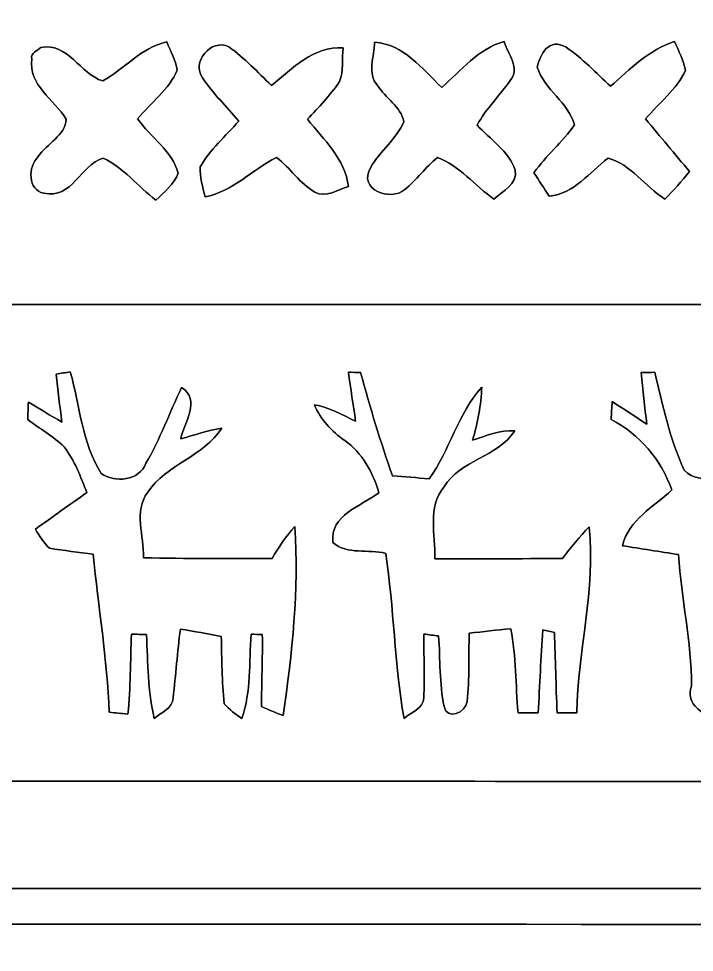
# Model space of a CAD drawing. Header units: centimetres. Extents: x -16.8 to 16.8, y -16.7 to 16.7.
# Drawn here: x 5.37 to 11.38, y 0.44 to 8.73 of the extents above; entities that cross this region are included whole.
import ezdxf

# ---------------------------------------------------------------- set-up
doc = ezdxf.new("R2010")
doc.units = ezdxf.units.CM
doc.header["$MEASUREMENT"] = 0
doc.layers.add('Layer 1', color=7, linetype='Continuous')

msp = doc.modelspace()

# ---------------------------------------------------------------- linework, layer by layer
at = {"layer": 'Layer 1', "color": 7}
for points, knots in [([(-16.77458, 16.66875), (-16.77458, 16.66875), (16.77458, 16.66875), (16.77458, 16.66875), (16.77458, 16.66875), (16.77458, 16.66875), (16.77458, -16.66875), (16.77458, -16.66875), (16.77458, -16.66875), (16.77458, -16.66875), (-16.77458, -16.66875), (-16.77458, -16.66875), (-16.77458, -16.66875), (-16.77458, -16.66875), (-16.77458, 16.66875), (-16.77458, 16.66875), (-16.77458, 16.66875), (-16.77458, 16.66875), (-16.77458, 16.66875), (-16.77458, 16.66875)], [0, 0, 0, 0, 0.1666667, 0.1666667, 0.1666667, 0.1666667, 0.3333333, 0.3333333, 0.3333333, 0.3333333, 0.5, 0.5, 0.5, 0.5, 0.6666667, 0.6666667, 0.6666667, 0.6666667, 1, 1, 1, 1]), ([(7.00652, 8.20596), (7.09683, 8.0645), (7.22171, 7.94985), (7.3279, 7.82038), (7.3279, 7.82038), (7.21113, 7.68809), (7.07284, 7.5692), (6.98571, 7.41398), (6.98571, 7.41398), (6.97865, 7.32331), (7.00969, 7.23582), (7.02804, 7.14798), (7.02804, 7.14798), (7.27639, 7.19596), (7.44679, 7.38999), (7.66339, 7.49829), (7.66339, 7.49829), (7.78616, 7.40657), (7.86836, 7.26722), (8.00382, 7.19102), (8.00382, 7.19102), (8.10189, 7.13528), (8.20773, 7.21501), (8.30333, 7.24006), (8.30333, 7.24006), (8.27123, 7.48877), (8.08496, 7.65422), (7.93785, 7.83696), (7.93785, 7.83696), (8.03839, 7.9442), (8.14211, 8.05004), (8.22396, 8.17316), (8.22396, 8.17316), (8.26135, 8.26664), (8.24406, 8.37318), (8.25571, 8.47196), (8.25571, 8.47196), (7.99147, 8.48466), (7.80697, 8.29275), (7.61824, 8.13788), (7.61824, 8.13788), (7.49653, 8.25641), (7.38011, 8.38165), (7.24076, 8.47937), (7.24076, 8.47937), (7.08131, 8.56439), (6.90386, 8.3379), (7.00652, 8.20596), (7.00652, 8.20596), (7.00652, 8.20596), (7.00652, 8.20596), (7.00652, 8.20596)], [0, 0, 0, 0, 0.0714286, 0.0714286, 0.0714286, 0.0714286, 0.1428571, 0.1428571, 0.1428571, 0.1428571, 0.2142857, 0.2142857, 0.2142857, 0.2142857, 0.2857143, 0.2857143, 0.2857143, 0.2857143, 0.3571429, 0.3571429, 0.3571429, 0.3571429, 0.4285714, 0.4285714, 0.4285714, 0.4285714, 0.5, 0.5, 0.5, 0.5, 0.5714286, 0.5714286, 0.5714286, 0.5714286, 0.6428571, 0.6428571, 0.6428571, 0.6428571, 0.7142857, 0.7142857, 0.7142857, 0.7142857, 0.7857143, 0.7857143, 0.7857143, 0.7857143, 0.8571429, 0.8571429, 0.8571429, 0.8571429, 1, 1, 1, 1]), ([(9.98079, 8.2998), (10.04323, 8.10119), (10.26125, 7.98301), (10.31169, 7.78686), (10.31169, 7.78686), (10.20692, 7.63376), (10.0584, 7.51593), (9.95151, 7.36318), (9.95151, 7.36318), (9.99596, 7.29403), (10.04041, 7.22454), (10.08521, 7.15504), (10.08521, 7.15504), (10.31487, 7.1755), (10.44081, 7.36882), (10.6105, 7.49088), (10.6105, 7.49088), (10.80946, 7.44079), (10.94176, 7.23935), (11.11356, 7.12893), (11.11356, 7.12893), (11.19223, 7.20513), (11.26561, 7.28698), (11.33404, 7.3727), (11.33404, 7.3727), (11.20457, 7.52969), (11.07264, 7.68385), (10.94317, 7.84013), (10.94317, 7.84013), (11.06099, 7.9823), (11.22221, 8.10154), (11.297, 8.2737), (11.297, 8.2737), (11.28219, 8.36366), (11.23668, 8.44444), (11.2014, 8.52734), (11.2014, 8.52734), (10.97456, 8.45502), (10.80523, 8.28393), (10.63237, 8.13012), (10.63237, 8.13012), (10.50431, 8.24936), (10.38331, 8.37777), (10.23867, 8.47654), (10.23867, 8.47654), (10.08521, 8.56862), (10.00478, 8.41163), (9.98079, 8.2998), (9.98079, 8.2998), (9.98079, 8.2998), (9.98079, 8.2998), (9.98079, 8.2998)], [0, 0, 0, 0, 0.0714286, 0.0714286, 0.0714286, 0.0714286, 0.1428571, 0.1428571, 0.1428571, 0.1428571, 0.2142857, 0.2142857, 0.2142857, 0.2142857, 0.2857143, 0.2857143, 0.2857143, 0.2857143, 0.3571429, 0.3571429, 0.3571429, 0.3571429, 0.4285714, 0.4285714, 0.4285714, 0.4285714, 0.5, 0.5, 0.5, 0.5, 0.5714286, 0.5714286, 0.5714286, 0.5714286, 0.6428571, 0.6428571, 0.6428571, 0.6428571, 0.7142857, 0.7142857, 0.7142857, 0.7142857, 0.7857143, 0.7857143, 0.7857143, 0.7857143, 0.8571429, 0.8571429, 0.8571429, 0.8571429, 1, 1, 1, 1]), ([(5.56966, 8.47513), (5.53932, 8.44762), (5.47546, 8.4261), (5.48816, 8.37565), (5.48816, 8.37565), (5.45677, 8.13894), (5.68678, 8.01264), (5.79543, 7.83943), (5.79543, 7.83943), (5.78767, 7.69302), (5.62116, 7.62071), (5.54637, 7.50535), (5.54637, 7.50535), (5.45218, 7.41751), (5.45324, 7.20407), (5.5947, 7.1822), (5.5947, 7.1822), (5.84764, 7.12329), (5.92314, 7.43232), (6.12105, 7.49194), (6.12105, 7.49194), (6.30132, 7.41257), (6.43326, 7.23829), (6.59201, 7.1187), (6.59201, 7.1187), (6.66538, 7.19102), (6.75217, 7.25911), (6.78956, 7.35859), (6.78956, 7.35859), (6.73735, 7.5565), (6.54191, 7.67891), (6.42867, 7.84119), (6.42867, 7.84119), (6.54614, 7.98301), (6.70701, 8.10189), (6.78145, 8.2737), (6.78145, 8.2737), (6.76663, 8.3626), (6.72218, 8.44268), (6.68761, 8.52487), (6.68761, 8.52487), (6.46007, 8.47478), (6.31084, 8.28181), (6.11858, 8.17845), (6.11858, 8.17845), (5.92032, 8.23807), (5.80813, 8.52346), (5.56966, 8.47513), (5.56966, 8.47513), (5.56966, 8.47513), (5.56966, 8.47513), (5.56966, 8.47513)], [0, 0, 0, 0, 0.0714286, 0.0714286, 0.0714286, 0.0714286, 0.1428571, 0.1428571, 0.1428571, 0.1428571, 0.2142857, 0.2142857, 0.2142857, 0.2142857, 0.2857143, 0.2857143, 0.2857143, 0.2857143, 0.3571429, 0.3571429, 0.3571429, 0.3571429, 0.4285714, 0.4285714, 0.4285714, 0.4285714, 0.5, 0.5, 0.5, 0.5, 0.5714286, 0.5714286, 0.5714286, 0.5714286, 0.6428571, 0.6428571, 0.6428571, 0.6428571, 0.7142857, 0.7142857, 0.7142857, 0.7142857, 0.7857143, 0.7857143, 0.7857143, 0.7857143, 0.8571429, 0.8571429, 0.8571429, 0.8571429, 1, 1, 1, 1]), ([(8.53511, 8.52241), (8.53264, 8.39646), (8.46667, 8.24442), (8.56086, 8.13823), (8.56086, 8.13823), (8.63106, 8.0264), (8.76829, 7.94808), (8.79581, 7.81579), (8.79581, 7.81579), (8.73054, 7.66339), (8.58344, 7.55544), (8.50053, 7.4108), (8.50053, 7.4108), (8.38059, 7.20866), (8.67869, 7.10636), (8.80322, 7.21289), (8.80322, 7.21289), (8.9087, 7.29862), (8.98737, 7.41327), (9.09461, 7.49759), (9.09461, 7.49759), (9.29005, 7.42491), (9.42693, 7.24641), (9.59626, 7.12823), (9.59626, 7.12823), (9.6714, 7.19878), (9.81004, 7.26193), (9.78464, 7.3854), (9.78464, 7.3854), (9.72749, 7.55615), (9.56134, 7.65845), (9.44633, 7.78651), (9.44633, 7.78651), (9.52606, 7.93115), (9.64565, 8.04686), (9.74055, 8.18092), (9.74055, 8.18092), (9.83121, 8.28816), (9.72044, 8.41975), (9.68551, 8.52699), (9.68551, 8.52699), (9.45233, 8.46384), (9.30734, 8.2677), (9.1313, 8.12024), (9.1313, 8.12024), (8.95597, 8.28604), (8.79863, 8.50053), (8.53511, 8.52241), (8.53511, 8.52241), (8.53511, 8.52241), (8.53511, 8.52241), (8.53511, 8.52241)], [0, 0, 0, 0, 0.0714286, 0.0714286, 0.0714286, 0.0714286, 0.1428571, 0.1428571, 0.1428571, 0.1428571, 0.2142857, 0.2142857, 0.2142857, 0.2142857, 0.2857143, 0.2857143, 0.2857143, 0.2857143, 0.3571429, 0.3571429, 0.3571429, 0.3571429, 0.4285714, 0.4285714, 0.4285714, 0.4285714, 0.5, 0.5, 0.5, 0.5, 0.5714286, 0.5714286, 0.5714286, 0.5714286, 0.6428571, 0.6428571, 0.6428571, 0.6428571, 0.7142857, 0.7142857, 0.7142857, 0.7142857, 0.7857143, 0.7857143, 0.7857143, 0.7857143, 0.8571429, 0.8571429, 0.8571429, 0.8571429, 1, 1, 1, 1]), ([(-15.99071, 6.17996), (-16.00235, 4.7752), (-16.00764, 3.37009), (-15.98718, 1.96568), (-15.98718, 1.96568), (-9.18245, 1.94769), (-2.37737, 1.96321), (4.42736, 1.95792), (4.42736, 1.95792), (8.376, 1.96532), (12.32464, 1.94275), (16.27293, 1.96921), (16.27293, 1.96921), (16.28457, 3.37397), (16.28951, 4.77908), (16.26941, 6.18349), (16.26941, 6.18349), (10.22879, 6.20148), (4.18818, 6.18596), (-1.85208, 6.19125), (-1.85208, 6.19125), (-6.56484, 6.18384), (-11.27795, 6.20642), (-15.99071, 6.17996), (-15.99071, 6.17996), (-15.99071, 6.17996), (-15.99071, 6.17996), (-15.99071, 6.17996)], [0, 0, 0, 0, 0.125, 0.125, 0.125, 0.125, 0.25, 0.25, 0.25, 0.25, 0.375, 0.375, 0.375, 0.375, 0.5, 0.5, 0.5, 0.5, 0.625, 0.625, 0.625, 0.625, 0.75, 0.75, 0.75, 0.75, 1, 1, 1, 1]), ([(5.70618, 5.57459), (5.74746, 5.58094), (5.78873, 5.58729), (5.83071, 5.59329), (5.83071, 5.59329), (5.91714, 5.29449), (5.93372, 4.9597), (6.10588, 4.6923), (6.10588, 4.6923), (6.22547, 4.60622), (6.44701, 4.62527), (6.50346, 4.78226), (6.50346, 4.78226), (6.62975, 4.9971), (6.71266, 5.2324), (6.82025, 5.45606), (6.82025, 5.45606), (6.99241, 5.34211), (6.84389, 5.14703), (6.81214, 4.99957), (6.81214, 4.99957), (6.93314, 5.03343), (7.05273, 5.0733), (7.17691, 5.09517), (7.17691, 5.09517), (7.01534, 4.83799), (6.68337, 4.77591), (6.51863, 4.52402), (6.51863, 4.52402), (6.39269, 4.35434), (6.48723, 4.13385), (6.48018, 3.9437), (6.48018, 3.9437), (6.86117, 3.93418), (7.24253, 3.93312), (7.62388, 3.937), (7.62388, 3.937), (7.68421, 4.03613), (7.74735, 4.13385), (7.82637, 4.21922), (7.82637, 4.21922), (7.86342, 3.6576), (7.80309, 3.09563), (7.7216, 2.54071), (7.7216, 2.54071), (7.65704, 2.56681), (7.59354, 2.59292), (7.53004, 2.62043), (7.53004, 2.62043), (7.53075, 2.83386), (7.54098, 3.04659), (7.5371, 3.26002), (7.5371, 3.26002), (7.5124, 3.26108), (7.46266, 3.26284), (7.43797, 3.2639), (7.43797, 3.2639), (7.41856, 3.01449), (7.43867, 2.75519), (7.35612, 2.5146), (7.35612, 2.5146), (7.30144, 2.55588), (7.24147, 2.59221), (7.19949, 2.64689), (7.19949, 2.64689), (7.17832, 2.84515), (7.17726, 3.04412), (7.17303, 3.24273), (7.17303, 3.24273), (7.05203, 3.26813), (6.92961, 3.28895), (6.80896, 3.30976), (6.80896, 3.30976), (6.78286, 3.10656), (6.76769, 2.9023), (6.74511, 2.6984), (6.74511, 2.6984), (6.74158, 2.60421), (6.63681, 2.56822), (6.57578, 2.51531), (6.57578, 2.51531), (6.5211, 2.75978), (6.51863, 3.01131), (6.50875, 3.26037), (6.50875, 3.26037), (6.46395, 3.26178), (6.41879, 3.26319), (6.37434, 3.2639), (6.37434, 3.2639), (6.36482, 3.02789), (6.36587, 2.79047), (6.3433, 2.55446), (6.3433, 2.55446), (6.28721, 2.55976), (6.23147, 2.56505), (6.17573, 2.57034), (6.17573, 2.57034), (6.16056, 3.04236), (6.07766, 3.50661), (6.03462, 3.97581), (6.03462, 3.97581), (5.90374, 3.98956), (5.77356, 4.0072), (5.6448, 4.02802), (5.6448, 4.02802), (5.59364, 4.07635), (5.55907, 4.13808), (5.52027, 4.19559), (5.52027, 4.19559), (5.67161, 4.30601), (5.82401, 4.41431), (5.97817, 4.5212), (5.97817, 4.5212), (5.92349, 4.66196), (5.86811, 4.80695), (5.77709, 4.92901), (5.77709, 4.92901), (5.67796, 5.02144), (5.55942, 5.09058), (5.45218, 5.17172), (5.45218, 5.17172), (5.45394, 5.22323), (5.45606, 5.27438), (5.45853, 5.32553), (5.45853, 5.32553), (5.55837, 5.26768), (5.65467, 5.20347), (5.75663, 5.14844), (5.75663, 5.14844), (5.73758, 5.29026), (5.71923, 5.43243), (5.70618, 5.57459)], [0, 0, 0, 0, 0.0294118, 0.0294118, 0.0294118, 0.0294118, 0.0588235, 0.0588235, 0.0588235, 0.0588235, 0.0882353, 0.0882353, 0.0882353, 0.0882353, 0.1176471, 0.1176471, 0.1176471, 0.1176471, 0.1470588, 0.1470588, 0.1470588, 0.1470588, 0.1764706, 0.1764706, 0.1764706, 0.1764706, 0.2058824, 0.2058824, 0.2058824, 0.2058824, 0.2352941, 0.2352941, 0.2352941, 0.2352941, 0.2647059, 0.2647059, 0.2647059, 0.2647059, 0.2941176, 0.2941176, 0.2941176, 0.2941176, 0.3235294, 0.3235294, 0.3235294, 0.3235294, 0.3529412, 0.3529412, 0.3529412, 0.3529412, 0.3823529, 0.3823529, 0.3823529, 0.3823529, 0.4117647, 0.4117647, 0.4117647, 0.4117647, 0.4411765, 0.4411765, 0.4411765, 0.4411765, 0.4705882, 0.4705882, 0.4705882, 0.4705882, 0.5, 0.5, 0.5, 0.5, 0.5294118, 0.5294118, 0.5294118, 0.5294118, 0.5588235, 0.5588235, 0.5588235, 0.5588235, 0.5882353, 0.5882353, 0.5882353, 0.5882353, 0.6176471, 0.6176471, 0.6176471, 0.6176471, 0.6470588, 0.6470588, 0.6470588, 0.6470588, 0.6764706, 0.6764706, 0.6764706, 0.6764706, 0.7058824, 0.7058824, 0.7058824, 0.7058824, 0.7352941, 0.7352941, 0.7352941, 0.7352941, 0.7647059, 0.7647059, 0.7647059, 0.7647059, 0.7941176, 0.7941176, 0.7941176, 0.7941176, 0.8235294, 0.8235294, 0.8235294, 0.8235294, 0.8529412, 0.8529412, 0.8529412, 0.8529412, 0.8823529, 0.8823529, 0.8823529, 0.8823529, 0.9117647, 0.9117647, 0.9117647, 0.9117647, 0.9411765, 0.9411765, 0.9411765, 0.9411765, 1, 1, 1, 1]), ([(8.30298, 5.59118), (8.33014, 5.59047), (8.38412, 5.58906), (8.41093, 5.58835), (8.41093, 5.58835), (8.49418, 5.27897), (8.58873, 4.97276), (8.69421, 4.67007), (8.69421, 4.67007), (8.80251, 4.6609), (8.91117, 4.65455), (9.01947, 4.64326), (9.01947, 4.64326), (9.20432, 4.89797), (9.27559, 5.22323), (9.4869, 5.45818), (9.4869, 5.45818), (9.48231, 5.29802), (9.45021, 5.14068), (9.40541, 4.98722), (9.40541, 4.98722), (9.52747, 5.02603), (9.64882, 5.08106), (9.78041, 5.07048), (9.78041, 5.07048), (9.62589, 4.83164), (9.29887, 4.81612), (9.15106, 4.57059), (9.15106, 4.57059), (9.00289, 4.39455), (9.07591, 4.14655), (9.07097, 3.93418), (9.07097, 3.93418), (9.4488, 3.93312), (9.82662, 3.93347), (10.2048, 3.937), (10.2048, 3.937), (10.27994, 4.03366), (10.35509, 4.13103), (10.44328, 4.2164), (10.44328, 4.2164), (10.50008, 3.66113), (10.34062, 3.11997), (10.33286, 2.56646), (10.33286, 2.56646), (10.27395, 2.56611), (10.21503, 2.56611), (10.15682, 2.56646), (10.15682, 2.56646), (10.14659, 2.80494), (10.14307, 3.04271), (10.13319, 3.28048), (10.13319, 3.28048), (10.10779, 3.28577), (10.05664, 3.29636), (10.03088, 3.30165), (10.03088, 3.30165), (10.01289, 3.05717), (10.00301, 2.81199), (9.9889, 2.56681), (9.9889, 2.56681), (9.92893, 2.56646), (9.86931, 2.56611), (9.81004, 2.56611), (9.81004, 2.56611), (9.78817, 2.81446), (9.79417, 3.06599), (9.74584, 3.31117), (9.74584, 3.31117), (9.61954, 3.30129), (9.50066, 3.28754), (9.37683, 3.27237), (9.37683, 3.27237), (9.36801, 3.07128), (9.38107, 2.86738), (9.35743, 2.66665), (9.35743, 2.66665), (9.34896, 2.56752), (9.1754, 2.4952), (9.15247, 2.62184), (9.15247, 2.62184), (9.11119, 2.82681), (9.11825, 3.03953), (9.10449, 3.24803), (9.10449, 3.24803), (9.06039, 3.25402), (9.017, 3.25967), (8.97361, 3.26496), (8.97361, 3.26496), (8.96973, 3.07622), (8.98419, 2.88749), (8.9722, 2.69875), (8.9722, 2.69875), (8.96937, 2.60244), (8.8586, 2.56963), (8.79651, 2.51636), (8.79651, 2.51636), (8.71149, 3.00073), (8.70656, 3.49497), (8.63459, 3.98145), (8.63459, 3.98145), (8.48289, 4.02343), (8.29098, 3.96522), (8.16469, 4.07952), (8.16469, 4.07952), (8.13717, 4.32329), (8.41657, 4.40161), (8.57391, 4.51979), (8.57391, 4.51979), (8.51994, 4.70006), (8.42645, 4.87362), (8.26982, 4.9851), (8.26982, 4.9851), (8.15375, 5.06589), (8.05568, 5.17031), (7.99959, 5.30154), (7.99959, 5.30154), (8.13153, 5.28003), (8.24759, 5.21229), (8.36648, 5.15549), (8.36648, 5.15549), (8.34425, 5.30049), (8.32238, 5.44583), (8.30298, 5.59118)], [0, 0, 0, 0, 0.03125, 0.03125, 0.03125, 0.03125, 0.0625, 0.0625, 0.0625, 0.0625, 0.09375, 0.09375, 0.09375, 0.09375, 0.125, 0.125, 0.125, 0.125, 0.15625, 0.15625, 0.15625, 0.15625, 0.1875, 0.1875, 0.1875, 0.1875, 0.21875, 0.21875, 0.21875, 0.21875, 0.25, 0.25, 0.25, 0.25, 0.28125, 0.28125, 0.28125, 0.28125, 0.3125, 0.3125, 0.3125, 0.3125, 0.34375, 0.34375, 0.34375, 0.34375, 0.375, 0.375, 0.375, 0.375, 0.40625, 0.40625, 0.40625, 0.40625, 0.4375, 0.4375, 0.4375, 0.4375, 0.46875, 0.46875, 0.46875, 0.46875, 0.5, 0.5, 0.5, 0.5, 0.53125, 0.53125, 0.53125, 0.53125, 0.5625, 0.5625, 0.5625, 0.5625, 0.59375, 0.59375, 0.59375, 0.59375, 0.625, 0.625, 0.625, 0.625, 0.65625, 0.65625, 0.65625, 0.65625, 0.6875, 0.6875, 0.6875, 0.6875, 0.71875, 0.71875, 0.71875, 0.71875, 0.75, 0.75, 0.75, 0.75, 0.78125, 0.78125, 0.78125, 0.78125, 0.8125, 0.8125, 0.8125, 0.8125, 0.84375, 0.84375, 0.84375, 0.84375, 0.875, 0.875, 0.875, 0.875, 0.90625, 0.90625, 0.90625, 0.90625, 0.9375, 0.9375, 0.9375, 0.9375, 1, 1, 1, 1]), ([(10.90507, 5.58694), (10.93505, 5.588), (10.99502, 5.58941), (11.02466, 5.59012), (11.02466, 5.59012), (11.09945, 5.29766), (11.15554, 4.9971), (11.28607, 4.72228), (11.28607, 4.72228), (11.35556, 4.63056), (11.49279, 4.65596), (11.59369, 4.62844), (11.59369, 4.62844), (11.71963, 4.79743), (11.82582, 4.98052), (11.89637, 5.17948), (11.89637, 5.17948), (11.93447, 5.29449), (12.01244, 5.39009), (12.11686, 5.45183), (12.11686, 5.45183), (12.10098, 5.29202), (12.05406, 5.13856), (12.00961, 4.9851), (12.00961, 4.9851), (12.12709, 5.02497), (12.24315, 5.06836), (12.3631, 5.10046), (12.3631, 5.10046), (12.29007, 4.8574), (11.99409, 4.84082), (11.84099, 4.6676), (11.84099, 4.6676), (11.60286, 4.49862), (11.67095, 4.18888), (11.67624, 3.93665), (11.67624, 3.93665), (12.01949, 3.93594), (12.36345, 3.91689), (12.70706, 3.9243), (12.70706, 3.9243), (12.87004, 3.92712), (12.92013, 4.11445), (13.00198, 4.22346), (13.00198, 4.22346), (13.05489, 3.71475), (12.9988, 3.20534), (12.95682, 2.6984), (12.95682, 2.6984), (12.94977, 2.60491), (12.84676, 2.56893), (12.78502, 2.51566), (12.78502, 2.51566), (12.72399, 2.78165), (12.76632, 3.06317), (12.67037, 3.3214), (12.67037, 3.3214), (12.64003, 3.11468), (12.62733, 2.90583), (12.60228, 2.69804), (12.60228, 2.69804), (12.59593, 2.60456), (12.49327, 2.56822), (12.43224, 2.51531), (12.43224, 2.51531), (12.37544, 2.78201), (12.37544, 3.05506), (12.34722, 3.32493), (12.34722, 3.32493), (12.22587, 3.29953), (12.09393, 3.31576), (11.98104, 3.2579), (11.98104, 3.2579), (11.94012, 3.06564), (11.96657, 2.86561), (11.94259, 2.67088), (11.94259, 2.67088), (11.93553, 2.58092), (11.82934, 2.56364), (11.76831, 2.52024), (11.76831, 2.52024), (11.74397, 2.76754), (11.73374, 3.0159), (11.72457, 3.26355), (11.72457, 3.26355), (11.67765, 3.26284), (11.63073, 3.26214), (11.58452, 3.26108), (11.58452, 3.26108), (11.56723, 3.01166), (11.60004, 2.75449), (11.51961, 2.51354), (11.51961, 2.51354), (11.43, 2.5848), (11.29418, 2.65289), (11.35204, 2.80388), (11.35204, 2.80388), (11.35062, 3.19652), (11.26137, 3.58069), (11.23738, 3.97122), (11.23738, 3.97122), (11.06981, 3.99803), (10.9033, 4.02167), (10.73714, 4.05024), (10.73714, 4.05024), (10.79394, 4.28096), (11.01549, 4.39491), (11.17741, 4.54484), (11.17741, 4.54484), (11.07969, 4.81542), (10.89307, 5.03626), (10.63766, 5.17208), (10.63766, 5.17208), (10.64013, 5.22464), (10.64331, 5.2772), (10.64683, 5.32941), (10.64683, 5.32941), (10.75161, 5.26662), (10.8518, 5.19642), (10.9534, 5.12868), (10.9534, 5.12868), (10.93823, 5.28179), (10.91706, 5.43384), (10.90507, 5.58694)], [0, 0, 0, 0, 0.03125, 0.03125, 0.03125, 0.03125, 0.0625, 0.0625, 0.0625, 0.0625, 0.09375, 0.09375, 0.09375, 0.09375, 0.125, 0.125, 0.125, 0.125, 0.15625, 0.15625, 0.15625, 0.15625, 0.1875, 0.1875, 0.1875, 0.1875, 0.21875, 0.21875, 0.21875, 0.21875, 0.25, 0.25, 0.25, 0.25, 0.28125, 0.28125, 0.28125, 0.28125, 0.3125, 0.3125, 0.3125, 0.3125, 0.34375, 0.34375, 0.34375, 0.34375, 0.375, 0.375, 0.375, 0.375, 0.40625, 0.40625, 0.40625, 0.40625, 0.4375, 0.4375, 0.4375, 0.4375, 0.46875, 0.46875, 0.46875, 0.46875, 0.5, 0.5, 0.5, 0.5, 0.53125, 0.53125, 0.53125, 0.53125, 0.5625, 0.5625, 0.5625, 0.5625, 0.59375, 0.59375, 0.59375, 0.59375, 0.625, 0.625, 0.625, 0.625, 0.65625, 0.65625, 0.65625, 0.65625, 0.6875, 0.6875, 0.6875, 0.6875, 0.71875, 0.71875, 0.71875, 0.71875, 0.75, 0.75, 0.75, 0.75, 0.78125, 0.78125, 0.78125, 0.78125, 0.8125, 0.8125, 0.8125, 0.8125, 0.84375, 0.84375, 0.84375, 0.84375, 0.875, 0.875, 0.875, 0.875, 0.90625, 0.90625, 0.90625, 0.90625, 0.9375, 0.9375, 0.9375, 0.9375, 1, 1, 1, 1]), ([(-16.05421, 1.00295), (-16.04751, 0.89853), (-16.04786, 0.79304), (-16.0274, 0.68968), (-16.0274, 0.68968), (-15.69332, 0.63641), (-15.34795, 0.70626), (-15.01069, 0.68651), (-15.01069, 0.68651), (-4.59775, 0.6858), (5.81554, 0.69497), (16.22813, 0.68157), (16.22813, 0.68157), (16.22284, 0.78352), (16.21861, 0.88724), (16.18615, 0.98496), (16.18615, 0.98496), (16.09513, 1.01247), (15.98048, 1.00401), (15.8937, 1.00824), (15.8937, 1.00824), (5.24439, 0.99977), (-5.40491, 1.01071), (-16.05421, 1.00295), (-16.05421, 1.00295), (-16.05421, 1.00295), (-16.05421, 1.00295), (-16.05421, 1.00295)], [0, 0, 0, 0, 0.125, 0.125, 0.125, 0.125, 0.25, 0.25, 0.25, 0.25, 0.375, 0.375, 0.375, 0.375, 0.5, 0.5, 0.5, 0.5, 0.625, 0.625, 0.625, 0.625, 0.75, 0.75, 0.75, 0.75, 1, 1, 1, 1])]:
    msp.add_open_spline(points, degree=3, knots=knots, dxfattribs=at)
at = {"layer": 'Layer 1', "color": 250}
for points, knots in [([(7.00652, 8.20596), (6.90386, 8.3379), (7.08131, 8.56439), (7.24076, 8.47937), (7.24076, 8.47937), (7.38011, 8.38165), (7.49653, 8.25641), (7.61824, 8.13788), (7.61824, 8.13788), (7.80697, 8.29275), (7.99147, 8.48466), (8.25571, 8.47196), (8.25571, 8.47196), (8.24406, 8.37318), (8.26135, 8.26664), (8.22396, 8.17316), (8.22396, 8.17316), (8.14211, 8.05004), (8.03839, 7.9442), (7.93785, 7.83696), (7.93785, 7.83696), (8.08496, 7.65422), (8.27123, 7.48877), (8.30333, 7.24006), (8.30333, 7.24006), (8.20773, 7.21501), (8.10189, 7.13528), (8.00382, 7.19102), (8.00382, 7.19102), (7.86836, 7.26722), (7.78616, 7.40657), (7.66339, 7.49829), (7.66339, 7.49829), (7.44679, 7.38999), (7.27639, 7.19596), (7.02804, 7.14798), (7.02804, 7.14798), (7.00969, 7.23582), (6.97865, 7.32331), (6.98571, 7.41398), (6.98571, 7.41398), (7.07284, 7.5692), (7.21113, 7.68809), (7.3279, 7.82038), (7.3279, 7.82038), (7.22171, 7.94985), (7.09683, 8.0645), (7.00652, 8.20596)], [0, 0, 0, 0, 0.0769231, 0.0769231, 0.0769231, 0.0769231, 0.1538462, 0.1538462, 0.1538462, 0.1538462, 0.2307692, 0.2307692, 0.2307692, 0.2307692, 0.3076923, 0.3076923, 0.3076923, 0.3076923, 0.3846154, 0.3846154, 0.3846154, 0.3846154, 0.4615385, 0.4615385, 0.4615385, 0.4615385, 0.5384615, 0.5384615, 0.5384615, 0.5384615, 0.6153846, 0.6153846, 0.6153846, 0.6153846, 0.6923077, 0.6923077, 0.6923077, 0.6923077, 0.7692308, 0.7692308, 0.7692308, 0.7692308, 0.8461538, 0.8461538, 0.8461538, 0.8461538, 1, 1, 1, 1]), ([(9.98079, 8.2998), (10.00478, 8.41163), (10.08521, 8.56862), (10.23867, 8.47654), (10.23867, 8.47654), (10.38331, 8.37777), (10.50431, 8.24936), (10.63237, 8.13012), (10.63237, 8.13012), (10.80523, 8.28393), (10.97456, 8.45502), (11.2014, 8.52734), (11.2014, 8.52734), (11.23668, 8.44444), (11.28219, 8.36366), (11.297, 8.2737), (11.297, 8.2737), (11.22221, 8.10154), (11.06099, 7.9823), (10.94317, 7.84013), (10.94317, 7.84013), (11.07264, 7.68385), (11.20457, 7.52969), (11.33404, 7.3727), (11.33404, 7.3727), (11.26561, 7.28698), (11.19223, 7.20513), (11.11356, 7.12893), (11.11356, 7.12893), (10.94176, 7.23935), (10.80946, 7.44079), (10.6105, 7.49088), (10.6105, 7.49088), (10.44081, 7.36882), (10.31487, 7.1755), (10.08521, 7.15504), (10.08521, 7.15504), (10.04041, 7.22454), (9.99596, 7.29403), (9.95151, 7.36318), (9.95151, 7.36318), (10.0584, 7.51593), (10.20692, 7.63376), (10.31169, 7.78686), (10.31169, 7.78686), (10.26125, 7.98301), (10.04323, 8.10119), (9.98079, 8.2998)], [0, 0, 0, 0, 0.0769231, 0.0769231, 0.0769231, 0.0769231, 0.1538462, 0.1538462, 0.1538462, 0.1538462, 0.2307692, 0.2307692, 0.2307692, 0.2307692, 0.3076923, 0.3076923, 0.3076923, 0.3076923, 0.3846154, 0.3846154, 0.3846154, 0.3846154, 0.4615385, 0.4615385, 0.4615385, 0.4615385, 0.5384615, 0.5384615, 0.5384615, 0.5384615, 0.6153846, 0.6153846, 0.6153846, 0.6153846, 0.6923077, 0.6923077, 0.6923077, 0.6923077, 0.7692308, 0.7692308, 0.7692308, 0.7692308, 0.8461538, 0.8461538, 0.8461538, 0.8461538, 1, 1, 1, 1]), ([(5.56966, 8.47513), (5.80813, 8.52346), (5.92032, 8.23807), (6.11858, 8.17845), (6.11858, 8.17845), (6.31084, 8.28181), (6.46007, 8.47478), (6.68761, 8.52487), (6.68761, 8.52487), (6.72218, 8.44268), (6.76663, 8.3626), (6.78145, 8.2737), (6.78145, 8.2737), (6.70701, 8.10189), (6.54614, 7.98301), (6.42867, 7.84119), (6.42867, 7.84119), (6.54191, 7.67891), (6.73735, 7.5565), (6.78956, 7.35859), (6.78956, 7.35859), (6.75217, 7.25911), (6.66538, 7.19102), (6.59201, 7.1187), (6.59201, 7.1187), (6.43326, 7.23829), (6.30132, 7.41257), (6.12105, 7.49194), (6.12105, 7.49194), (5.92314, 7.43232), (5.84764, 7.12329), (5.5947, 7.1822), (5.5947, 7.1822), (5.45324, 7.20407), (5.45218, 7.41751), (5.54637, 7.50535), (5.54637, 7.50535), (5.62116, 7.62071), (5.78767, 7.69302), (5.79543, 7.83943), (5.79543, 7.83943), (5.68678, 8.01264), (5.45677, 8.13894), (5.48816, 8.37565), (5.48816, 8.37565), (5.47546, 8.4261), (5.53932, 8.44762), (5.56966, 8.47513)], [0, 0, 0, 0, 0.0769231, 0.0769231, 0.0769231, 0.0769231, 0.1538462, 0.1538462, 0.1538462, 0.1538462, 0.2307692, 0.2307692, 0.2307692, 0.2307692, 0.3076923, 0.3076923, 0.3076923, 0.3076923, 0.3846154, 0.3846154, 0.3846154, 0.3846154, 0.4615385, 0.4615385, 0.4615385, 0.4615385, 0.5384615, 0.5384615, 0.5384615, 0.5384615, 0.6153846, 0.6153846, 0.6153846, 0.6153846, 0.6923077, 0.6923077, 0.6923077, 0.6923077, 0.7692308, 0.7692308, 0.7692308, 0.7692308, 0.8461538, 0.8461538, 0.8461538, 0.8461538, 1, 1, 1, 1]), ([(8.53511, 8.52241), (8.79863, 8.50053), (8.95597, 8.28604), (9.1313, 8.12024), (9.1313, 8.12024), (9.30734, 8.2677), (9.45233, 8.46384), (9.68551, 8.52699), (9.68551, 8.52699), (9.72044, 8.41975), (9.83121, 8.28816), (9.74055, 8.18092), (9.74055, 8.18092), (9.64565, 8.04686), (9.52606, 7.93115), (9.44633, 7.78651), (9.44633, 7.78651), (9.56134, 7.65845), (9.72749, 7.55615), (9.78464, 7.3854), (9.78464, 7.3854), (9.81004, 7.26193), (9.6714, 7.19878), (9.59626, 7.12823), (9.59626, 7.12823), (9.42693, 7.24641), (9.29005, 7.42491), (9.09461, 7.49759), (9.09461, 7.49759), (8.98737, 7.41327), (8.9087, 7.29862), (8.80322, 7.21289), (8.80322, 7.21289), (8.67869, 7.10636), (8.38059, 7.20866), (8.50053, 7.4108), (8.50053, 7.4108), (8.58344, 7.55544), (8.73054, 7.66339), (8.79581, 7.81579), (8.79581, 7.81579), (8.76829, 7.94808), (8.63106, 8.0264), (8.56086, 8.13823), (8.56086, 8.13823), (8.46667, 8.24442), (8.53264, 8.39646), (8.53511, 8.52241)], [0, 0, 0, 0, 0.0769231, 0.0769231, 0.0769231, 0.0769231, 0.1538462, 0.1538462, 0.1538462, 0.1538462, 0.2307692, 0.2307692, 0.2307692, 0.2307692, 0.3076923, 0.3076923, 0.3076923, 0.3076923, 0.3846154, 0.3846154, 0.3846154, 0.3846154, 0.4615385, 0.4615385, 0.4615385, 0.4615385, 0.5384615, 0.5384615, 0.5384615, 0.5384615, 0.6153846, 0.6153846, 0.6153846, 0.6153846, 0.6923077, 0.6923077, 0.6923077, 0.6923077, 0.7692308, 0.7692308, 0.7692308, 0.7692308, 0.8461538, 0.8461538, 0.8461538, 0.8461538, 1, 1, 1, 1]), ([(-15.99071, 6.17996), (-11.27795, 6.20642), (-6.56484, 6.18384), (-1.85208, 6.19125), (-1.85208, 6.19125), (4.18818, 6.18596), (10.22879, 6.20148), (16.26941, 6.18349), (16.26941, 6.18349), (16.28951, 4.77908), (16.28457, 3.37397), (16.27293, 1.96921), (16.27293, 1.96921), (12.32464, 1.94275), (8.376, 1.96532), (4.42736, 1.95792), (4.42736, 1.95792), (-2.37737, 1.96321), (-9.18245, 1.94769), (-15.98718, 1.96568), (-15.98718, 1.96568), (-16.00764, 3.37009), (-16.00235, 4.7752), (-15.99071, 6.17996), (-15.99071, 6.17996), (-15.99071, 6.17996), (-15.99071, 6.17996), (-15.99071, 6.17996)], [0, 0, 0, 0, 0.125, 0.125, 0.125, 0.125, 0.25, 0.25, 0.25, 0.25, 0.375, 0.375, 0.375, 0.375, 0.5, 0.5, 0.5, 0.5, 0.625, 0.625, 0.625, 0.625, 0.75, 0.75, 0.75, 0.75, 1, 1, 1, 1]), ([(5.70618, 5.57459), (5.71923, 5.43243), (5.73758, 5.29026), (5.75663, 5.14844), (5.75663, 5.14844), (5.65467, 5.20347), (5.55837, 5.26768), (5.45853, 5.32553), (5.45853, 5.32553), (5.45606, 5.27438), (5.45394, 5.22323), (5.45218, 5.17172), (5.45218, 5.17172), (5.55942, 5.09058), (5.67796, 5.02144), (5.77709, 4.92901), (5.77709, 4.92901), (5.86811, 4.80695), (5.92349, 4.66196), (5.97817, 4.5212), (5.97817, 4.5212), (5.82401, 4.41431), (5.67161, 4.30601), (5.52027, 4.19559), (5.52027, 4.19559), (5.55907, 4.13808), (5.59364, 4.07635), (5.6448, 4.02802), (5.6448, 4.02802), (5.77356, 4.0072), (5.90374, 3.98956), (6.03462, 3.97581), (6.03462, 3.97581), (6.07766, 3.50661), (6.16056, 3.04236), (6.17573, 2.57034), (6.17573, 2.57034), (6.23147, 2.56505), (6.28721, 2.55976), (6.3433, 2.55446), (6.3433, 2.55446), (6.36587, 2.79047), (6.36482, 3.02789), (6.37434, 3.2639), (6.37434, 3.2639), (6.41879, 3.26319), (6.46395, 3.26178), (6.50875, 3.26037), (6.50875, 3.26037), (6.51863, 3.01131), (6.5211, 2.75978), (6.57578, 2.51531), (6.57578, 2.51531), (6.63681, 2.56822), (6.74158, 2.60421), (6.74511, 2.6984), (6.74511, 2.6984), (6.76769, 2.9023), (6.78286, 3.10656), (6.80896, 3.30976), (6.80896, 3.30976), (6.92961, 3.28895), (7.05203, 3.26813), (7.17303, 3.24273), (7.17303, 3.24273), (7.17726, 3.04412), (7.17832, 2.84515), (7.19949, 2.64689), (7.19949, 2.64689), (7.24147, 2.59221), (7.30144, 2.55588), (7.35612, 2.5146), (7.35612, 2.5146), (7.43867, 2.75519), (7.41856, 3.01449), (7.43797, 3.2639), (7.43797, 3.2639), (7.46266, 3.26284), (7.5124, 3.26108), (7.5371, 3.26002), (7.5371, 3.26002), (7.54098, 3.04659), (7.53075, 2.83386), (7.53004, 2.62043), (7.53004, 2.62043), (7.59354, 2.59292), (7.65704, 2.56681), (7.7216, 2.54071), (7.7216, 2.54071), (7.80309, 3.09563), (7.86342, 3.6576), (7.82637, 4.21922), (7.82637, 4.21922), (7.74735, 4.13385), (7.68421, 4.03613), (7.62388, 3.937), (7.62388, 3.937), (7.24253, 3.93312), (6.86117, 3.93418), (6.48018, 3.9437), (6.48018, 3.9437), (6.48723, 4.13385), (6.39269, 4.35434), (6.51863, 4.52402), (6.51863, 4.52402), (6.68337, 4.77591), (7.01534, 4.83799), (7.17691, 5.09517), (7.17691, 5.09517), (7.05273, 5.0733), (6.93314, 5.03343), (6.81214, 4.99957), (6.81214, 4.99957), (6.84389, 5.14703), (6.99241, 5.34211), (6.82025, 5.45606), (6.82025, 5.45606), (6.71266, 5.2324), (6.62975, 4.9971), (6.50346, 4.78226), (6.50346, 4.78226), (6.44701, 4.62527), (6.22547, 4.60622), (6.10588, 4.6923), (6.10588, 4.6923), (5.93372, 4.9597), (5.91714, 5.29449), (5.83071, 5.59329), (5.83071, 5.59329), (5.78873, 5.58729), (5.74746, 5.58094), (5.70618, 5.57459), (5.70618, 5.57459), (5.70618, 5.57459), (5.70618, 5.57459), (5.70618, 5.57459)], [0, 0, 0, 0, 0.0285714, 0.0285714, 0.0285714, 0.0285714, 0.0571429, 0.0571429, 0.0571429, 0.0571429, 0.0857143, 0.0857143, 0.0857143, 0.0857143, 0.1142857, 0.1142857, 0.1142857, 0.1142857, 0.1428571, 0.1428571, 0.1428571, 0.1428571, 0.1714286, 0.1714286, 0.1714286, 0.1714286, 0.2, 0.2, 0.2, 0.2, 0.2285714, 0.2285714, 0.2285714, 0.2285714, 0.2571429, 0.2571429, 0.2571429, 0.2571429, 0.2857143, 0.2857143, 0.2857143, 0.2857143, 0.3142857, 0.3142857, 0.3142857, 0.3142857, 0.3428571, 0.3428571, 0.3428571, 0.3428571, 0.3714286, 0.3714286, 0.3714286, 0.3714286, 0.4, 0.4, 0.4, 0.4, 0.4285714, 0.4285714, 0.4285714, 0.4285714, 0.4571429, 0.4571429, 0.4571429, 0.4571429, 0.4857143, 0.4857143, 0.4857143, 0.4857143, 0.5142857, 0.5142857, 0.5142857, 0.5142857, 0.5428571, 0.5428571, 0.5428571, 0.5428571, 0.5714286, 0.5714286, 0.5714286, 0.5714286, 0.6, 0.6, 0.6, 0.6, 0.6285714, 0.6285714, 0.6285714, 0.6285714, 0.6571429, 0.6571429, 0.6571429, 0.6571429, 0.6857143, 0.6857143, 0.6857143, 0.6857143, 0.7142857, 0.7142857, 0.7142857, 0.7142857, 0.7428571, 0.7428571, 0.7428571, 0.7428571, 0.7714286, 0.7714286, 0.7714286, 0.7714286, 0.8, 0.8, 0.8, 0.8, 0.8285714, 0.8285714, 0.8285714, 0.8285714, 0.8571429, 0.8571429, 0.8571429, 0.8571429, 0.8857143, 0.8857143, 0.8857143, 0.8857143, 0.9142857, 0.9142857, 0.9142857, 0.9142857, 0.9428571, 0.9428571, 0.9428571, 0.9428571, 1, 1, 1, 1]), ([(8.30298, 5.59118), (8.32238, 5.44583), (8.34425, 5.30049), (8.36648, 5.15549), (8.36648, 5.15549), (8.24759, 5.21229), (8.13153, 5.28003), (7.99959, 5.30154), (7.99959, 5.30154), (8.05568, 5.17031), (8.15375, 5.06589), (8.26982, 4.9851), (8.26982, 4.9851), (8.42645, 4.87362), (8.51994, 4.70006), (8.57391, 4.51979), (8.57391, 4.51979), (8.41657, 4.40161), (8.13717, 4.32329), (8.16469, 4.07952), (8.16469, 4.07952), (8.29098, 3.96522), (8.48289, 4.02343), (8.63459, 3.98145), (8.63459, 3.98145), (8.70656, 3.49497), (8.71149, 3.00073), (8.79651, 2.51636), (8.79651, 2.51636), (8.8586, 2.56963), (8.96937, 2.60244), (8.9722, 2.69875), (8.9722, 2.69875), (8.98419, 2.88749), (8.96973, 3.07622), (8.97361, 3.26496), (8.97361, 3.26496), (9.017, 3.25967), (9.06039, 3.25402), (9.10449, 3.24803), (9.10449, 3.24803), (9.11825, 3.03953), (9.11119, 2.82681), (9.15247, 2.62184), (9.15247, 2.62184), (9.1754, 2.4952), (9.34896, 2.56752), (9.35743, 2.66665), (9.35743, 2.66665), (9.38107, 2.86738), (9.36801, 3.07128), (9.37683, 3.27237), (9.37683, 3.27237), (9.50066, 3.28754), (9.61954, 3.30129), (9.74584, 3.31117), (9.74584, 3.31117), (9.79417, 3.06599), (9.78817, 2.81446), (9.81004, 2.56611), (9.81004, 2.56611), (9.86931, 2.56611), (9.92893, 2.56646), (9.9889, 2.56681), (9.9889, 2.56681), (10.00301, 2.81199), (10.01289, 3.05717), (10.03088, 3.30165), (10.03088, 3.30165), (10.05664, 3.29636), (10.10779, 3.28577), (10.13319, 3.28048), (10.13319, 3.28048), (10.14307, 3.04271), (10.14659, 2.80494), (10.15682, 2.56646), (10.15682, 2.56646), (10.21503, 2.56611), (10.27395, 2.56611), (10.33286, 2.56646), (10.33286, 2.56646), (10.34062, 3.11997), (10.50008, 3.66113), (10.44328, 4.2164), (10.44328, 4.2164), (10.35509, 4.13103), (10.27994, 4.03366), (10.2048, 3.937), (10.2048, 3.937), (9.82662, 3.93347), (9.4488, 3.93312), (9.07097, 3.93418), (9.07097, 3.93418), (9.07591, 4.14655), (9.00289, 4.39455), (9.15106, 4.57059), (9.15106, 4.57059), (9.29887, 4.81612), (9.62589, 4.83164), (9.78041, 5.07048), (9.78041, 5.07048), (9.64882, 5.08106), (9.52747, 5.02603), (9.40541, 4.98722), (9.40541, 4.98722), (9.45021, 5.14068), (9.48231, 5.29802), (9.4869, 5.45818), (9.4869, 5.45818), (9.27559, 5.22323), (9.20432, 4.89797), (9.01947, 4.64326), (9.01947, 4.64326), (8.91117, 4.65455), (8.80251, 4.6609), (8.69421, 4.67007), (8.69421, 4.67007), (8.58873, 4.97276), (8.49418, 5.27897), (8.41093, 5.58835), (8.41093, 5.58835), (8.38412, 5.58906), (8.33014, 5.59047), (8.30298, 5.59118), (8.30298, 5.59118), (8.30298, 5.59118), (8.30298, 5.59118), (8.30298, 5.59118)], [0, 0, 0, 0, 0.030303, 0.030303, 0.030303, 0.030303, 0.0606061, 0.0606061, 0.0606061, 0.0606061, 0.0909091, 0.0909091, 0.0909091, 0.0909091, 0.1212121, 0.1212121, 0.1212121, 0.1212121, 0.1515152, 0.1515152, 0.1515152, 0.1515152, 0.1818182, 0.1818182, 0.1818182, 0.1818182, 0.2121212, 0.2121212, 0.2121212, 0.2121212, 0.2424242, 0.2424242, 0.2424242, 0.2424242, 0.2727273, 0.2727273, 0.2727273, 0.2727273, 0.3030303, 0.3030303, 0.3030303, 0.3030303, 0.3333333, 0.3333333, 0.3333333, 0.3333333, 0.3636364, 0.3636364, 0.3636364, 0.3636364, 0.3939394, 0.3939394, 0.3939394, 0.3939394, 0.4242424, 0.4242424, 0.4242424, 0.4242424, 0.4545455, 0.4545455, 0.4545455, 0.4545455, 0.4848485, 0.4848485, 0.4848485, 0.4848485, 0.5151515, 0.5151515, 0.5151515, 0.5151515, 0.5454545, 0.5454545, 0.5454545, 0.5454545, 0.5757576, 0.5757576, 0.5757576, 0.5757576, 0.6060606, 0.6060606, 0.6060606, 0.6060606, 0.6363636, 0.6363636, 0.6363636, 0.6363636, 0.6666667, 0.6666667, 0.6666667, 0.6666667, 0.6969697, 0.6969697, 0.6969697, 0.6969697, 0.7272727, 0.7272727, 0.7272727, 0.7272727, 0.7575758, 0.7575758, 0.7575758, 0.7575758, 0.7878788, 0.7878788, 0.7878788, 0.7878788, 0.8181818, 0.8181818, 0.8181818, 0.8181818, 0.8484848, 0.8484848, 0.8484848, 0.8484848, 0.8787879, 0.8787879, 0.8787879, 0.8787879, 0.9090909, 0.9090909, 0.9090909, 0.9090909, 0.9393939, 0.9393939, 0.9393939, 0.9393939, 1, 1, 1, 1]), ([(10.90507, 5.58694), (10.91706, 5.43384), (10.93823, 5.28179), (10.9534, 5.12868), (10.9534, 5.12868), (10.8518, 5.19642), (10.75161, 5.26662), (10.64683, 5.32941), (10.64683, 5.32941), (10.64331, 5.2772), (10.64013, 5.22464), (10.63766, 5.17208), (10.63766, 5.17208), (10.89307, 5.03626), (11.07969, 4.81542), (11.17741, 4.54484), (11.17741, 4.54484), (11.01549, 4.39491), (10.79394, 4.28096), (10.73714, 4.05024), (10.73714, 4.05024), (10.9033, 4.02167), (11.06981, 3.99803), (11.23738, 3.97122), (11.23738, 3.97122), (11.26137, 3.58069), (11.35062, 3.19652), (11.35204, 2.80388), (11.35204, 2.80388), (11.29418, 2.65289), (11.43, 2.5848), (11.51961, 2.51354), (11.51961, 2.51354), (11.60004, 2.75449), (11.56723, 3.01166), (11.58452, 3.26108), (11.58452, 3.26108), (11.63073, 3.26214), (11.67765, 3.26284), (11.72457, 3.26355), (11.72457, 3.26355), (11.73374, 3.0159), (11.74397, 2.76754), (11.76831, 2.52024), (11.76831, 2.52024), (11.82934, 2.56364), (11.93553, 2.58092), (11.94259, 2.67088), (11.94259, 2.67088), (11.96657, 2.86561), (11.94012, 3.06564), (11.98104, 3.2579), (11.98104, 3.2579), (12.09393, 3.31576), (12.22587, 3.29953), (12.34722, 3.32493), (12.34722, 3.32493), (12.37544, 3.05506), (12.37544, 2.78201), (12.43224, 2.51531), (12.43224, 2.51531), (12.49327, 2.56822), (12.59593, 2.60456), (12.60228, 2.69804), (12.60228, 2.69804), (12.62733, 2.90583), (12.64003, 3.11468), (12.67037, 3.3214), (12.67037, 3.3214), (12.76632, 3.06317), (12.72399, 2.78165), (12.78502, 2.51566), (12.78502, 2.51566), (12.84676, 2.56893), (12.94977, 2.60491), (12.95682, 2.6984), (12.95682, 2.6984), (12.9988, 3.20534), (13.05489, 3.71475), (13.00198, 4.22346), (13.00198, 4.22346), (12.92013, 4.11445), (12.87004, 3.92712), (12.70706, 3.9243), (12.70706, 3.9243), (12.36345, 3.91689), (12.01949, 3.93594), (11.67624, 3.93665), (11.67624, 3.93665), (11.67095, 4.18888), (11.60286, 4.49862), (11.84099, 4.6676), (11.84099, 4.6676), (11.99409, 4.84082), (12.29007, 4.8574), (12.3631, 5.10046), (12.3631, 5.10046), (12.24315, 5.06836), (12.12709, 5.02497), (12.00961, 4.9851), (12.00961, 4.9851), (12.05406, 5.13856), (12.10098, 5.29202), (12.11686, 5.45183), (12.11686, 5.45183), (12.01244, 5.39009), (11.93447, 5.29449), (11.89637, 5.17948), (11.89637, 5.17948), (11.82582, 4.98052), (11.71963, 4.79743), (11.59369, 4.62844), (11.59369, 4.62844), (11.49279, 4.65596), (11.35556, 4.63056), (11.28607, 4.72228), (11.28607, 4.72228), (11.15554, 4.9971), (11.09945, 5.29766), (11.02466, 5.59012), (11.02466, 5.59012), (10.99502, 5.58941), (10.93505, 5.588), (10.90507, 5.58694), (10.90507, 5.58694), (10.90507, 5.58694), (10.90507, 5.58694), (10.90507, 5.58694)], [0, 0, 0, 0, 0.030303, 0.030303, 0.030303, 0.030303, 0.0606061, 0.0606061, 0.0606061, 0.0606061, 0.0909091, 0.0909091, 0.0909091, 0.0909091, 0.1212121, 0.1212121, 0.1212121, 0.1212121, 0.1515152, 0.1515152, 0.1515152, 0.1515152, 0.1818182, 0.1818182, 0.1818182, 0.1818182, 0.2121212, 0.2121212, 0.2121212, 0.2121212, 0.2424242, 0.2424242, 0.2424242, 0.2424242, 0.2727273, 0.2727273, 0.2727273, 0.2727273, 0.3030303, 0.3030303, 0.3030303, 0.3030303, 0.3333333, 0.3333333, 0.3333333, 0.3333333, 0.3636364, 0.3636364, 0.3636364, 0.3636364, 0.3939394, 0.3939394, 0.3939394, 0.3939394, 0.4242424, 0.4242424, 0.4242424, 0.4242424, 0.4545455, 0.4545455, 0.4545455, 0.4545455, 0.4848485, 0.4848485, 0.4848485, 0.4848485, 0.5151515, 0.5151515, 0.5151515, 0.5151515, 0.5454545, 0.5454545, 0.5454545, 0.5454545, 0.5757576, 0.5757576, 0.5757576, 0.5757576, 0.6060606, 0.6060606, 0.6060606, 0.6060606, 0.6363636, 0.6363636, 0.6363636, 0.6363636, 0.6666667, 0.6666667, 0.6666667, 0.6666667, 0.6969697, 0.6969697, 0.6969697, 0.6969697, 0.7272727, 0.7272727, 0.7272727, 0.7272727, 0.7575758, 0.7575758, 0.7575758, 0.7575758, 0.7878788, 0.7878788, 0.7878788, 0.7878788, 0.8181818, 0.8181818, 0.8181818, 0.8181818, 0.8484848, 0.8484848, 0.8484848, 0.8484848, 0.8787879, 0.8787879, 0.8787879, 0.8787879, 0.9090909, 0.9090909, 0.9090909, 0.9090909, 0.9393939, 0.9393939, 0.9393939, 0.9393939, 1, 1, 1, 1]), ([(-16.05421, 1.00295), (-5.40491, 1.01071), (5.24439, 0.99977), (15.8937, 1.00824), (15.8937, 1.00824), (15.98048, 1.00401), (16.09513, 1.01247), (16.18615, 0.98496), (16.18615, 0.98496), (16.21861, 0.88724), (16.22284, 0.78352), (16.22813, 0.68157), (16.22813, 0.68157), (5.81554, 0.69497), (-4.59775, 0.6858), (-15.01069, 0.68651), (-15.01069, 0.68651), (-15.34795, 0.70626), (-15.69332, 0.63641), (-16.0274, 0.68968), (-16.0274, 0.68968), (-16.04786, 0.79304), (-16.04751, 0.89853), (-16.05421, 1.00295)], [0, 0, 0, 0, 0.1428571, 0.1428571, 0.1428571, 0.1428571, 0.2857143, 0.2857143, 0.2857143, 0.2857143, 0.4285714, 0.4285714, 0.4285714, 0.4285714, 0.5714286, 0.5714286, 0.5714286, 0.5714286, 0.7142857, 0.7142857, 0.7142857, 0.7142857, 1, 1, 1, 1])]:
    msp.add_open_spline(points, degree=3, knots=knots, dxfattribs=at)

doc.saveas('drawing.dxf')
